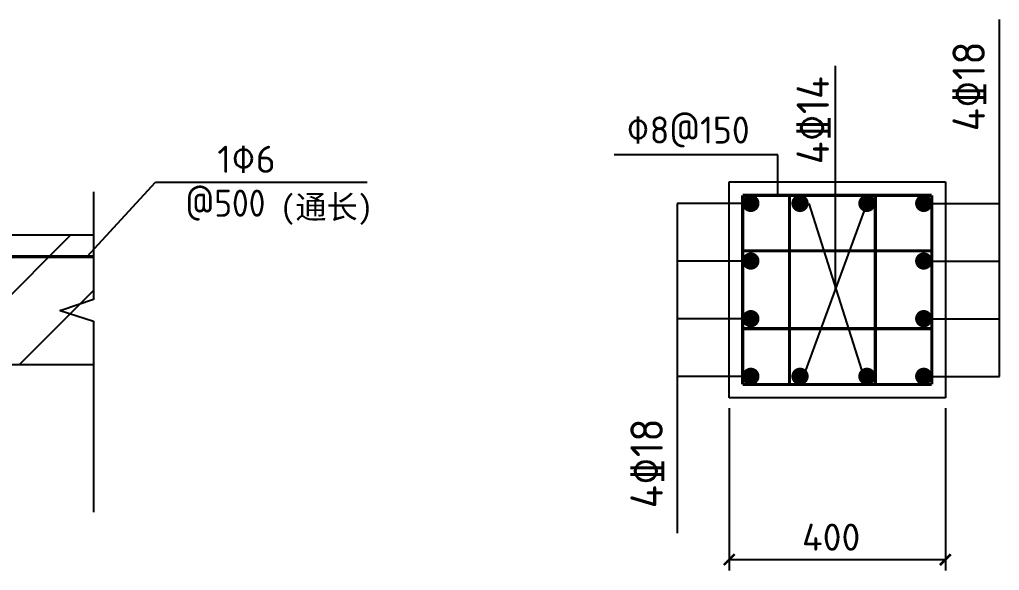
# Model space of a CAD drawing. Header units: millimetres. Extents: x 1442233 to 1526333, y -21810 to 275190.
# Drawn here: x 1504174 to 1517772, y 165475 to 173118 of the extents above; entities that cross this region are included whole.
import ezdxf
from ezdxf.enums import TextEntityAlignment as Align

# ---------------------------------------------------------------- set-up
doc = ezdxf.new("R2010")
doc.units = ezdxf.units.MM
doc.header["$LTSCALE"] = 1500
for name, color, linetype in [('中文', 2, 'Continuous'), ('图框外框__细线', 253, 'Continuous'), ('填充图案', 7, 'Continuous'), ('墙线__窗台线', 7, 'Continuous'), ('墙线__粗线', 7, 'Continuous'), ('墙线__细线', 253, 'Continuous'), ('尺寸线及数字', 253, 'Continuous'), ('层1544', 7, 'Continuous'), ('层2', 7, 'Continuous'), ('层301', 253, 'Continuous'), ('层302', 253, 'Continuous'), ('层401', 7, 'Continuous'), ('层60', 1, 'Continuous'), ('折断线', 7, 'Continuous')]:
    doc.layers.add(name, color=color, linetype=linetype)
doc.styles.add('HZ', font='', dxfattribs={"width": 0.7, "height": 5})
doc.styles.get("Standard").update_dxf_attribs({"font": 'TSSDENG', "width": 0.75, "bigfont": 'TSSDCHN'})
doc.styles.get('HZ').set_extended_font_data('SimSun')

msp = doc.modelspace()

# ---------------------------------------------------------------- linework, layer by layer
at = {"layer": '图框外框__细线'}
for p, q in [((1496159, 170130), (1505202, 170130)), ((1498096, 168330), (1505202, 168330))]:
    msp.add_line(p, q, dxfattribs=at)
at = {"layer": '填充图案'}
for p, q in [((1503086, 168330), (1504886, 170130)), ((1504175, 168330), (1505202, 169357))]:
    msp.add_line(p, q, dxfattribs=at)
at = {"layer": '墙线__窗台线'}
for p, q in [((1517772, 168168), (1517772, 173118)), ((1514322, 170568), (1513302, 170568)), ((1513302, 170568), (1513302, 165993)), ((1516722, 170568), (1517772, 170568)), ((1514322, 169768), (1513302, 169768)), ((1516722, 169768), (1517772, 169768)), ((1514322, 168968), (1513302, 168968)), ((1516722, 168968), (1517772, 168968)), ((1514322, 168168), (1513302, 168168)), ((1516722, 168168), (1517772, 168168))]:
    msp.add_line(p, q, dxfattribs=at)
at = {"layer": '墙线__窗台线', "color": 253}
for p, q in [((1514022, 167725), (1514022, 165475)), ((1514022, 167725), (1514022, 166525)), ((1517022, 167725), (1517022, 165475)), ((1517022, 167725), (1517022, 166525)), ((1514022, 165625), (1517022, 165625))]:
    msp.add_line(p, q, dxfattribs=at)
at = {"layer": '墙线__粗线', "color": 2}
for p, q in [((1514022, 167868), (1514022, 170868)), ((1514022, 170868), (1517022, 170868)), ((1517022, 170868), (1517022, 167868)), ((1517022, 167868), (1514022, 167868))]:
    msp.add_line(p, q, dxfattribs=at)
at = {"layer": '墙线__细线'}
for p, q in [((1515499, 169386), (1515499, 172478)), ((1514697, 171243), (1512424, 171243)), ((1514697, 170680), (1514697, 171243)), ((1515125, 170568), (1515856, 168260)), ((1515892, 170455), (1515067, 168211))]:
    msp.add_line(p, q, dxfattribs=at)
at = {"layer": '层1544'}
for p, q in [((1505113, 169830), (1506058, 170861)), ((1506058, 170861), (1508996, 170861))]:
    msp.add_line(p, q, dxfattribs=at)
at = {"layer": '层2', "color": 1, "const_width": 45}
for points in [[(1514209, 168055), (1514209, 170680)], [(1514209, 170680), (1516834, 170680)], [(1514859, 170680), (1514859, 168055)], [(1516051, 170680), (1516051, 168055)], [(1516834, 170680), (1516834, 168055)], [(1514209, 169909), (1516834, 169909)], [(1514209, 168831), (1516834, 168831)], [(1516834, 168055), (1514209, 168055)]]:
    msp.add_lwpolyline(points, dxfattribs=at)
at = {"layer": '层2', "const_width": 120}
for points in [[(1514382, 170568, 1), (1514262, 170568, 1), (1514382, 170568, 1)], [(1515065, 170568, 1), (1514945, 170568, 1), (1515065, 170568, 1)], [(1515993, 170568, 1), (1515873, 170568, 1), (1515993, 170568, 1)], [(1516782, 170568, 1), (1516662, 170568, 1), (1516782, 170568, 1)], [(1514382, 169768, 1), (1514262, 169768, 1), (1514382, 169768, 1)], [(1516782, 169768, 1), (1516662, 169768, 1), (1516782, 169768, 1)], [(1514382, 168968, 1), (1514262, 168968, 1), (1514382, 168968, 1)], [(1516782, 168968, 1), (1516662, 168968, 1), (1516782, 168968, 1)], [(1514382, 168168, 1), (1514262, 168168, 1), (1514382, 168168, 1)], [(1515065, 168168, 1), (1514945, 168168, 1), (1515065, 168168, 1)], [(1515993, 168168, 1), (1515873, 168168, 1), (1515993, 168168, 1)], [(1516782, 168168, 1), (1516662, 168168, 1), (1516782, 168168, 1)]]:
    msp.add_lwpolyline(points, format="xyb", dxfattribs=at)
at = {"layer": '层301', "const_width": 35}
for points in [[(1513947, 165550), (1514097, 165700)], [(1516947, 165550), (1517097, 165700)]]:
    msp.add_lwpolyline(points, dxfattribs=at)
at = {"layer": '层60', "const_width": 45}
msp.add_lwpolyline([(1501607, 169830), (1505202, 169830)], dxfattribs=at)
at = {"layer": '折断线'}
msp.add_lwpolyline([(1505202, 170730), (1505202, 169233), (1504752, 169083), (1504738, 169083), (1505202, 168933), (1505202, 166284)], dxfattribs=at)
msp.add_lwpolyline([(1505202, 170730), (1505202, 169233), (1504752, 169083), (1504738, 169083), (1505202, 168933), (1505202, 166284)], dxfattribs=at)

# ---------------------------------------------------------------- texts
at = {"layer": '中文', "style": 'HZ', "width": 0.927455}
msp.add_text('(通长)', height=325.1, dxfattribs=at).set_placement((1507787, 170355), (1509080, 170355), align=Align.FIT)
at = {"layer": '尺寸线及数字'}
for s, width, p, p2 in [('1%%1306', 1.146119, (1506918, 170992), (1507728, 170992)), ('@500', 0.986664, (1506475, 170383), (1507585, 170383))]:
    msp.add_text(s, height=375, dxfattribs=dict(at, width=width)).set_placement(p, p2, align=Align.FIT)
at = {"layer": '层302'}
for s, width, p, p2 in [('%%1308@150', 1.039999, (1512596, 171398), (1514306, 171398)), ('400', 1.040013, (1515032, 165749), (1515842, 165749))]:
    msp.add_text(s, height=375, dxfattribs=dict(at, width=width)).set_placement(p, p2, align=Align.FIT)
at = {"layer": '层401'}
for s, width, p, p2 in [('4%%13218', 1.030714, (1517571, 171567), (1517571, 172816)), ('4%%13214', 0.993618, (1515407, 171111), (1515407, 172332)), ('4%%13218', 1.030714, (1513101, 166336), (1513101, 167585))]:
    msp.add_text(s, height=450, rotation=90, dxfattribs=dict(at, width=width)).set_placement(p, p2, align=Align.FIT)

doc.saveas('drawing.dxf')
